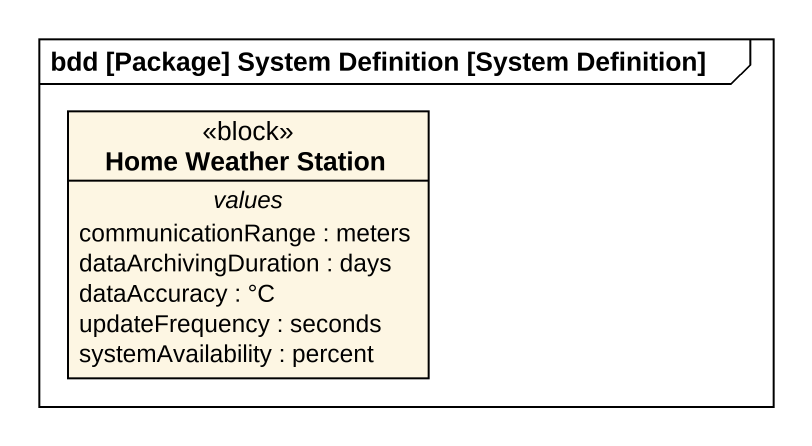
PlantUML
@startuml
mainframe bdd [Package] System Definition [System Definition]
hide circle
hide empty members
class "Home Weather Station" as Home_Weather_Station <<block>> {
  -- values --
  communicationRange : meters
  dataArchivingDuration : days
  dataAccuracy : °C
  updateFrequency : seconds
  systemAvailability : percent
}
@enduml
